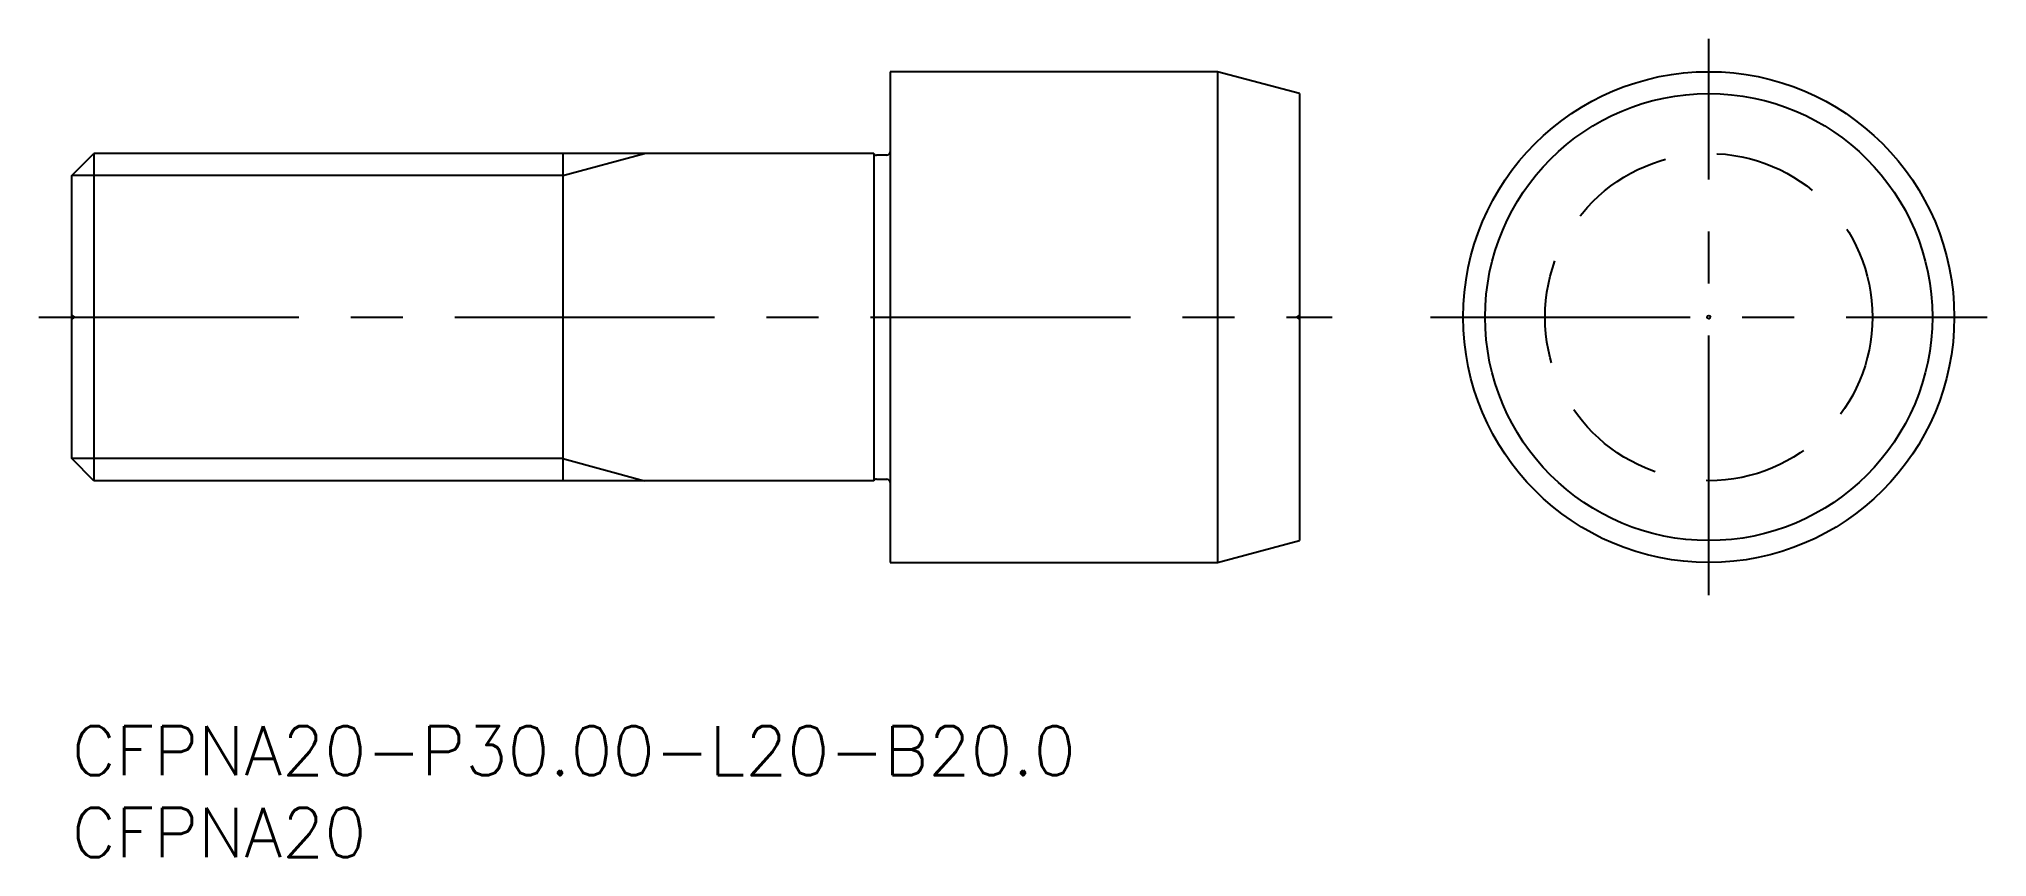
# Model space of a CAD drawing. Extents: x -2 to 117, y -8 to 42.
import ezdxf

# ---------------------------------------------------------------- set-up
doc = ezdxf.new("R2010")
doc.units = 0
doc.header["$LTSCALE"] = 0.5
doc.linetypes.add('CENTER', pattern=[50.8, 31.75, -6.35, 6.35, -6.35])
doc.linetypes.add('DASHED', pattern=[19.05, 12.7, -6.35])
for name, color, linetype in [('MSM_CENTER', 1, 'CENTER'), ('MSM_CONTINUOUS', 7, 'CONTINUOUS'), ('MSM_DASHED', 4, 'DASHED'), ('MSM_DIMENSION', 2, 'CONTINUOUS'), ('MSM_NARROW', 5, 'CONTINUOUS'), ('MSM_PART_NUMBER', 7, 'CONTINUOUS')]:
    doc.layers.add(name, color=color, linetype=linetype)
doc.styles.get("Standard").update_dxf_attribs({"font": 'txt.shx', "height": 1, "bigfont": 'bigfont.shx'})

# ---------------------------------------------------------------- blocks, each defined once
blk = doc.blocks.new('*U15')
at = {"layer": 'MSM_PART_NUMBER'}
blk.add_text('CFPNA20-P30.00-L20-B20.0', height=3, dxfattribs=at).set_placement((0, -3))
blk = doc.blocks.new('*U16')
at = {"layer": 'MSM_PART_NUMBER'}
blk.add_text('CFPNA20', height=3, dxfattribs=at).set_placement((0, -8))

msp = doc.modelspace()

# ---------------------------------------------------------------- linework, layer by layer
at = {"layer": 'MSM_CENTER'}
for p, q in [((100, 8), (100, 42)), ((-2, 25), (77, 25)), ((83, 25), (117, 25))]:
    msp.add_line(p, q, dxfattribs=at)
at = {"layer": 'MSM_CONTINUOUS'}
for p, q in [((70, 40), (50, 40)), ((50, 40), (50, 10)), ((75, 38.66), (70, 40)), ((70, 40), (70, 10)), ((75, 38.66), (75, 11.34)), ((0, 33.65), (1.35, 35)), ((49, 35), (1.35, 35)), ((1.35, 35), (1.35, 15)), ((30, 35), (30, 15)), ((49, 35), (49, 15)), ((49.8, 34.9), (49.17, 34.9)), ((0, 16.35), (0, 33.65)), ((1.35, 15), (0, 16.35)), ((49, 15), (1.35, 15)), ((49.17, 15.1), (49.8, 15.1)), ((70, 10), (75, 11.34)), ((50, 10), (70, 10))]:
    msp.add_line(p, q, dxfattribs=at)
for radius in [15, 13.66, 0.1]:
    msp.add_circle((100, 25), radius, dxfattribs=at)
for centre, start, end in [((49.17, 35.1), 210, 270), ((49.8, 35.1), 270, 0), ((49.17, 14.9), 90, 150), ((49.8, 14.9), 0, 90)]:
    msp.add_arc(centre, 0.2, start, end, dxfattribs=at)
at = {"layer": 'MSM_DASHED'}
for p, q in [((0.17, 25), (0, 25.1)), ((0, 24.9), (0.17, 25)), ((75, 25.1), (74.83, 25)), ((74.83, 25), (75, 24.9))]:
    msp.add_line(p, q, dxfattribs=at)
msp.add_circle((100, 25), 10, dxfattribs=at)
at = {"layer": 'MSM_NARROW'}
for p, q in [((30, 33.65), (35, 35)), ((30, 33.65), (0, 33.65)), ((30, 16.35), (0, 16.35)), ((30, 16.35), (35, 15))]:
    msp.add_line(p, q, dxfattribs=at)

# ---------------------------------------------------------------- block references
at = {"layer": 'MSM_DIMENSION', "color": 0}
for name in ['*U15', '*U16']:
    msp.add_blockref(name, (0, 0), dxfattribs=at)

doc.saveas('drawing.dxf')
